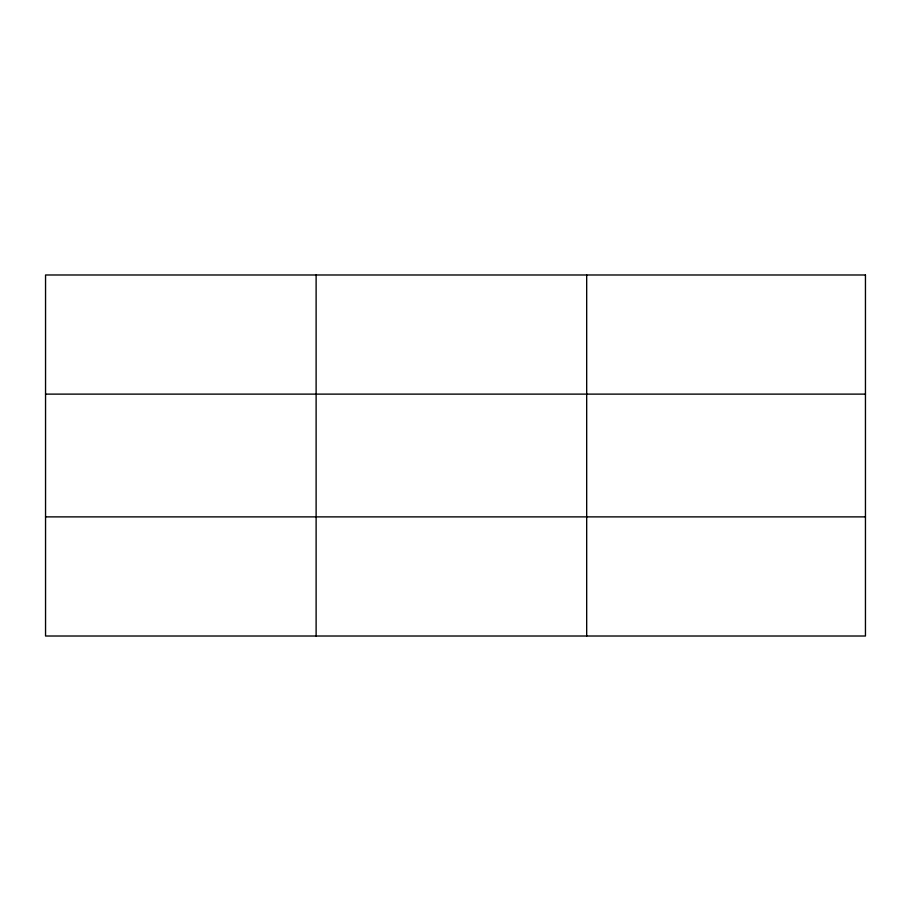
<?xml version="1.0" encoding="UTF-8"?>
<svg xmlns="http://www.w3.org/2000/svg" width="911" height="911" viewBox="0 0 911 911"><rect width="100%" height="100%" fill="white"/><g stroke="black" fill="none" stroke-linecap="round" stroke-linejoin="round"><path stroke-width="1.37" d="M316.117 274.985L316.117 636.015M586.684 274.985L586.684 636.015M45.55 394.121L865.45 394.121M45.55 516.879L865.45 516.879M865.45 274.985L865.45 636.015L45.55 636.015L45.55 274.985L865.45 274.985"/></g></svg>
